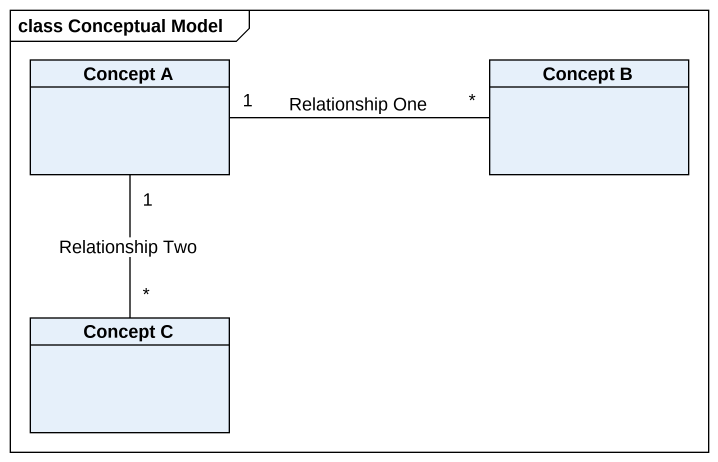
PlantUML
@startuml
mainframe class Conceptual Model
hide circle
hide empty members
class "Concept A" as Concept_A
class "Concept B" as Concept_B
class "Concept C" as Concept_C
Concept_A "1" -right- "*" Concept_B : Relationship One
Concept_A "1" -- "*" Concept_C : Relationship Two
@enduml
